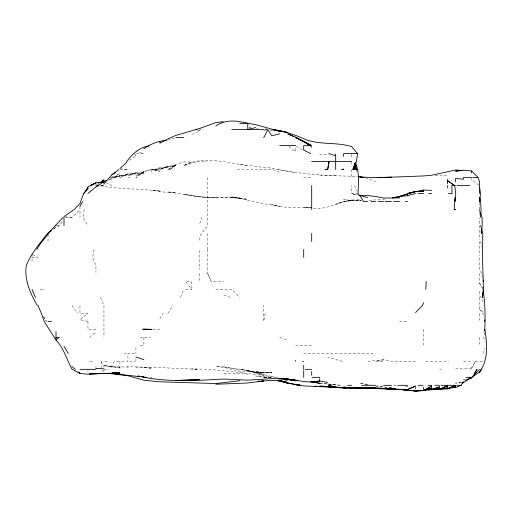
<?xml version="1.0" encoding="UTF-8"?>
<svg xmlns="http://www.w3.org/2000/svg" width="512" height="512" viewBox="0 0 512 512"><rect width="100%" height="100%" fill="white"/><g stroke="black" fill="none" stroke-linecap="round" stroke-linejoin="round"><path stroke-width="0.38" stroke-dasharray="2.56 1.92" d="M484.506 332.288L483.846 337.376L485.184 341.734M84.224 209.53L82.938 217.523L87.962 225.51M265.21 313.402L263.75 321.395L263.75 305.414M94.15 249.485L92.589 257.472L95.955 265.459L95.955 272.499M199.827 223.475L201.536 217.523M483.149 353.357L485.152 348.269M180.461 297.421L183.846 289.434M475.373 361.344L471.501 369.338L471.501 367.936L475.373 361.344L483.757 361.344M53.549 228.979L56.006 227.187L59.942 225.51L62.643 220.186M159.878 318.63L163.027 313.402M167.872 313.402L172.922 305.414M65.594 217.523L71.987 217.523L79.974 209.53M167.872 169.581L170.534 169.581L175.859 164.384L183.846 161.958L191.84 162.029L183.846 165.517L197.754 161.587L207.098 161.587M170.534 169.581L175.859 164.608L167.872 169.536L175.859 165.421L175.859 164.384M89.408 337.376L95.955 332.147M53.549 229.126L56.006 227.187M143.898 171.277L135.91 177.568L143.898 171.866L143.898 171.277L151.891 169.517L159.878 171.162L151.891 169.562L159.878 170.304M96.621 185.12L98.618 183.808M129.248 160.314L135.91 155.968L135.91 153.6M109.978 178.266L111.936 177.235L119.93 176.64L111.936 177.568L111.936 182.285M143.898 171.866L135.91 175.763L143.898 172.544L127.917 174.144L135.91 173.907L127.917 173.907L119.93 177.568L127.917 173.978L119.93 176.051L127.917 174.842L119.93 175.43L113.242 177.568L119.93 175.693L111.936 177.568M183.846 165.517C196 158.899 210.496 159.789 223.802 161.715C239.68 164.563 255.674 166.675 271.744 168.096C299.898 174.573 328.691 175.917 357.459 176.288M191.84 134.483L199.827 130.97L199.827 129.626L203.686 129.626M111.936 177.011L119.93 173.971L114.842 174.445M135.91 172.627L127.917 175.674L135.91 173.267L143.898 173.293L135.91 172.627L135.91 173.318M167.872 140.186L175.13 137.85M143.898 172.064L151.693 169.581L160.826 169.581M108.307 180.038L111.936 178.906L109.76 179.123M155.072 169.581L159.878 168.07L155.341 169.581L159.878 167.603L167.872 167.533L159.878 168.538L167.872 166.65L159.878 169.581L167.872 165.958L175.859 165.805L167.872 166.906L167.872 166.003M464.96 379.552L463.507 379.949L464.96 379.59M415.565 361.344L391.597 361.344L383.61 359.808L375.616 361.344L383.61 361.344M167.872 166.906L175.859 165.421M471.501 367.936L463.507 369.107L455.52 368.134M385.062 199.046L368.352 200.486M383.61 359.808L368.192 361.344M435.181 175.776L447.526 175.034M461.331 382.739L455.52 383.091L461.331 382.765M215.808 197.702L223.802 197.325L239.782 197.907C221.101 196.915 202.182 198.944 183.846 194.086L199.827 197.005L215.808 197.702L199.827 196.781L167.872 191.949L175.859 192.384L167.872 192.659L151.891 190.208L111.936 187.654L103.949 186.419L101.216 185.562L103.949 185.856L99.949 185.888M263.75 130.72L266.15 130.637M270.144 130.496L271.744 130.438M135.91 367.859L159.878 367.616L198.022 369.338L191.84 368.941C221.357 369.024 250.496 374.138 279.731 377.619M223.802 373.229L239.782 373.306L247.77 374.106M351.648 199.904L361.235 200.429L351.648 200.448L343.654 199.757L351.648 200.307L359.635 199.84L343.654 201.542L335.667 204.166L343.654 201.574L351.648 200.339C338.125 202.01 325.907 210.65 311.693 207.91M136.704 153.6L143.898 153.6L136.634 151.744M119.93 169.581L127.917 169.581L121.382 168.794M237.107 169.581L271.744 169.581M278.259 169.581L295.712 172.71M127.917 177.568L130.445 177.568M303.706 177.568L311.693 177.568M100.39 185.562L103.949 185.562L103.949 182.432M358.061 193.549L351.648 193.549L351.648 185.562M56.794 225.51L59.942 225.51M32.032 257.472L37.798 257.472L32.672 254.592M189.331 281.44L185.427 281.44L191.84 289.434L184.518 289.434M207.821 249.485L207.821 265.459L207.027 273.453L207.821 274.048L211.104 281.44L223.802 281.44M40.026 289.434L45.165 289.434M215.808 289.434L231.789 289.434L239.782 297.421M399.59 321.395L407.578 321.395M95.955 329.382L87.968 329.382L87.968 321.702M152.858 329.382L159.878 329.382M140.218 337.376L150.445 337.376M140.173 345.363L143.898 345.363L143.898 337.376M295.712 345.363L311.693 345.363M124.166 353.357L126.042 353.357M134.451 353.357L127.917 353.357L127.917 361.344L119.93 361.344L119.93 369.338M303.706 353.357L375.616 353.357M90.074 361.344L92.326 361.344M100.947 361.344L103.949 365.446L103.949 367.782M104.678 361.344L108.685 361.344M118.944 361.344L114.483 361.344L111.936 365.35L111.936 369.338M129.619 361.344L135.014 361.344M425.786 361.344L448.525 361.344M463.507 361.344L471.501 361.344M103.949 369.338L109.082 369.338M150.291 377.325L151.891 377.325M342.054 387.034L346.054 387.104L343.654 387.046M359.635 200.435L361.235 200.454M346.054 387.021L342.054 386.918M335.667 175.654L319.686 175.117M319.686 154.541L327.674 154.752M256.563 128.602L258.157 128.646M271.744 377.568L265.6 377.325L268.672 377.581M284.525 380.397L287.725 380.525M361.088 387.098L363.27 387.219L361.088 387.04M319.686 383.347L341.165 385.318L319.686 383.194M264.525 129.306L266.854 129.498M391.597 387.776L375.616 386.112M143.898 367.61L151.891 368.301C136.019 365.229 119.731 368.557 103.949 365.613L119.93 367.571L111.936 366.97L103.949 365.446M310.97 207.846L303.706 207.2L311.693 207.603C298.336 207.206 284.704 208.71 271.744 204.582L279.731 206.31L263.75 203.699L231.789 196.883L239.782 198.419L247.77 199.27L231.789 197.293L239.782 198.342L231.789 197.619M399.59 385.779L394.33 385.318L398.835 385.786M327.674 383.962L335.667 384.678M267.386 129.158L264.48 128.883L267.386 129.184M405.395 386.528L407.578 386.778L406.125 386.598M439.539 369.12L441.389 369.338M64.723 216.659L71.987 217.523M271.021 377.754L267.398 377.325L269.568 377.638M286.272 380.166L287.725 380.339M391.597 387.917L376.346 385.888M270.406 129.901L271.744 130.08M265.203 377.325L255.763 375.968L266.656 377.587M223.802 366.931L247.77 370.605L255.763 372.563L247.77 370.842L255.763 371.622L263.75 373.101L255.763 371.917L271.744 372.73L239.782 371.347L223.802 367.424L215.808 366.285L223.802 366.842L238.227 369.338M272.467 130.56L275.373 131.027M367.629 384.608L359.635 383.322L369.824 384.602M239.782 164.48L247.77 165.779M394.502 388.269L395.955 388.518M263.75 377.101L266.547 377.626M249.222 127.27L250.675 127.565L247.77 126.982M358.912 195.174L351.648 193.715L357.459 195.021M87.968 321.395L79.974 319.712L87.968 313.402L79.974 313.402L79.974 305.581M342.419 361.344L327.674 357.19M275.533 377.664L263.75 374.349L247.77 370.701L255.763 372.301L263.75 374.886L247.77 370.477L239.782 369.338C249.152 370.093 257.869 373.306 266.246 377.325M365.402 177.805L375.616 181.51M197.754 130.298L199.827 130.97M223.802 295.002L230.694 297.421M279.731 337.376L287.725 340.269M272.928 169.581L279.731 172.39M105.946 182.624L111.936 185.562M296.378 146.278L303.04 150.432M479.488 297.421L479.488 309.306L483.782 312.493M288.954 146.522L295.712 151.558L295.712 146.573M478.701 185.101L471.501 179.565L471.501 178.234M134.541 154.547L135.91 155.968M101.722 369.837L103.949 372.358L103.949 370.035M479.488 309.306L482.867 313.402L483.853 317.037M71.987 305.414L77.645 313.402M43.43 316.736L46.496 321.395L43.533 316.736M479.488 273.453L479.488 283.085L482.643 288.166M481.325 227.693L480.774 225.51L479.488 223.27L479.488 218.24M479.488 283.085L482.701 288.8M483.066 301.779L481.126 297.421L479.488 295.77L479.488 289.434M354.618 185.562L357.126 191.373M100.493 297.421L103.949 305.414L103.949 337.376M207.821 273.453L211.104 281.44M479.968 211.085L479.488 209.658L479.827 212.013M480.57 241.491L481.862 246.579M356.333 169.581L357.197 173.21M482.598 277.811L481.568 273.453L479.488 269.555L479.488 257.472M480.774 225.51L480.934 227.693M101.178 361.344L101.254 367.738M479.488 202.336L479.488 215.949M479.488 225.51L479.488 239.341M479.488 241.491L479.488 255.584M479.488 313.402L479.488 322.016M479.488 337.376L479.488 345.363M423.558 329.382L423.558 345.363M351.648 154.221L351.648 157.19M351.648 162.368L351.648 163.93M351.648 169.581L351.648 177.568M207.821 177.568L207.821 225.51L201.536 233.504L199.827 236.538L199.827 241.491M207.821 233.504L207.821 249.293M199.827 250.413L199.827 269.517M199.827 273.453L199.827 281.44M191.84 281.44L191.84 289.434M151.891 169.517L151.891 174.144M135.91 347.629L135.91 353.357M135.91 359.066L135.91 361.344M127.917 366.342L127.917 368.064M95.955 183.731L95.955 184.954M95.955 365.997L95.955 367.539M87.968 370.861L87.968 372.467M79.974 206.586L79.974 217.523M48.013 234.298L48.013 241.491M32.032 254.234L32.032 263.194M263.75 372.166L255.763 372.032L271.744 372.832L263.75 372.166M159.878 191.091L151.891 190.259L159.878 191.091"/><path stroke-width="0.77" d="M482.848 292.339L482.49 297.421L483.437 289.434L482.502 257.472L482.784 233.504L481.504 228.416M484.691 330.835C485.382 317.05 485.165 303.104 483.059 289.434L483.437 289.434M425.792 289.434L426.189 281.44M455.091 197.542L454.144 209.53M480.608 217.523L481.062 209.53L480.64 201.542L479.821 197.76M455.52 197.658L454.893 201.542L455.77 193.549L454.682 185.562L447.526 180.589L454.477 185.562M355.251 163.04L354.842 169.581L355.334 163.04L352.794 169.581L356.454 161.587L357.587 153.6L351.648 146.618C336.109 141.664 318.925 145.459 303.706 138.714C293.683 134.323 283.322 130.752 272.416 129.402L279.731 131.27L273.76 129.626M327.674 169.581L329.082 161.587L327.674 169.581L324.966 169.581L327.674 169.453M392.326 197.894L399.59 196.518L407.578 195.731L407.968 193.549L415.565 191.462L423.558 191.232L423.558 190.08L431.546 190.406M354.912 163.77L353.402 169.581L355.738 162.317M87.968 187.322L87.968 188.525L83.533 193.549L79.974 203.635L74.15 209.53L63.994 216.576M423.558 302.592L422.515 305.414L415.565 312.602M263.75 137.619L267.885 129.626L271.744 135.789L279.731 133.779M79.974 206.362L82.746 201.542M84.474 192.883L87.968 186.874L90.061 185.562L95.955 182.931L90.842 185.562L95.955 182.765L103.949 182.202M36.723 249.485L40.026 244.224L48.499 233.504M474.394 373.331L476.992 369.338L472.55 377.325L471.949 377.325M451.526 387.693L455.52 387.661L461.158 385.318L463.507 381.792L461.869 383.11M479.488 372.154L481.446 369.338L479.488 372.154L462.259 383.379M126.637 161.587C132.09 154.234 139.437 147.066 148.954 146.029M86.022 191.04L87.968 188.525M103.949 183.859L111.936 174.72L118.842 169.581M47.539 233.504C39.68 243.571 31.104 253.523 26.298 265.459C24.102 279.552 30.227 293.498 37.267 305.414M479.488 372.032C488.646 360.109 487.034 343.418 484.883 329.382M48.013 233.504L63.014 217.523M472.896 376.198L479.488 369.446M119.93 168.614L126.912 162.131M87.968 193.37L95.955 186.893L106.49 180.166M100.237 182.63L103.949 179.699L103.949 180.301L100.858 182.496M48.013 233.018L51.699 230.323M100.614 182.496L103.949 180.301M111.936 174.72L115.264 172.576M143.898 148.787C150.438 143.91 158.298 141.05 166.419 140.39M424.282 390.304L431.546 389.574L431.546 386.144L423.558 390.65L415.565 390.963L399.59 389.363L407.578 389.6L415.565 386.061L407.578 389.498L400.384 389.382L407.578 389.6L391.597 389.037L396.39 389.235M431.546 386.144L423.558 390.605L431.546 388.326L424.282 390.189M215.808 126.074C222.739 120.941 231.43 120.307 239.674 121.638L255.763 124.742L273.702 129.626M465.504 380.294L468.173 378.976M469.504 378.317L471.501 377.325L465.882 377.325M432.346 389.363L439.539 389.389L447.526 385.658L447.526 388.915L439.539 389.114L440.992 388.902M432.275 389.21L439.539 386.893L439.539 389.389L447.526 385.658M447.526 388.915L455.52 385.318L447.872 385.318M467.866 379.373L471.501 377.773L469.318 378.368M455.52 385.318L447.526 388.685L455.52 386.157L455.52 387.661M439.539 386.893L431.546 389.798L428.352 389.843M407.578 193.843L399.59 196.454L393.05 197.952M407.578 193.933L399.59 196.454L399.59 197.882L383.61 198.048L375.616 196.474L367.629 195.565L359.635 195.507L358.061 193.549C358.349 183.411 359.725 172.563 355.565 163.04M408.678 193.549L415.565 191.462L407.578 193.549L414.842 191.974M159.878 141.325L159.878 143.251L167.872 138.893L175.859 135.437L199.827 128.41L215.808 122.65L223.29 121.638M98.138 183.13L103.949 181.523M407.578 195.731L415.565 193.549M449.709 387.686L455.52 386.157M341.427 169.581L343.654 169.011M469.318 378.522L471.501 377.984M255.763 127.597L247.77 129.434L247.77 123.309L239.782 123.411M423.558 190.08L415.565 191.731L423.558 191.232M439.539 389.357L447.526 387.962L442.445 388.698M239.782 380.723L215.808 383.539L159.878 381.798L143.898 380.218L127.917 375.744L109.76 373.555M416.294 191.706L417.747 191.482M419.2 191.258L420.653 191.034M439.539 388.256L431.546 389.44L428.352 389.376L439.539 388.973L432.346 389.318M448.979 388.102L455.52 387.386L451.526 387.552M459.149 170.854L455.52 171.136L463.507 170.176L471.501 170.925L478.163 177.568L479.488 181.766L479.488 185.562M460.602 170.746L462.784 170.579M259.392 381.21L257.939 381.318L260.122 381.178M423.558 390.426L415.565 390.995L399.59 389.389L415.565 390.995L423.558 390.426L423.558 387.277M346.56 387.533L349.466 387.347M346.56 387.61L351.648 387.622L343.654 388.032L328.403 386.797M99.59 373.498L95.955 373.702L119.93 372.979L111.936 373.056L119.93 373.222L112.736 372.979M103.149 373.498L89.562 373.85L95.955 373.747L87.968 374.259L79.974 373.491L78.272 372.102M186.246 380.16C172.39 380.87 158.394 380.019 144.774 377.325M187.846 380.083L199.827 379.584L175.859 380.467L199.827 380.326L223.802 379.059L247.77 380.173L271.744 378.611L287.725 378.97L303.706 381.542L311.693 382.054L319.686 381.024L327.674 382.413M428.352 389.715L431.546 389.574M215.808 384.256L247.77 382.989L263.75 380.87L261.574 381.037L271.744 380.397L279.731 380.928L295.712 384.666L303.706 385.907L341.478 387.654L327.674 386.81M314.893 386.214L316.486 386.15M374.163 387.821L375.616 387.904C359.962 386.848 343.718 390.202 328.544 385.318L335.667 387.021L319.686 386.125L332.467 386.598M102.349 373.51L95.955 373.715L111.936 373.485L143.898 377.152M346.854 387.507L354.842 387.328M367.629 388.691L357.459 387.827L367.629 388.691L375.616 388.518L346.854 387.565M346.054 387.84L343.654 387.885L346.854 387.834M348.448 387.795L377.216 388.621M348.448 387.814L351.648 387.763M95.955 185.926L98.355 185.907M195.68 129.626L197.062 129.626M231.789 129.626L247.437 129.626M247.77 129.626L263.75 129.626M175.859 137.619L183.846 137.619M279.731 145.606L295.712 145.606M357.587 153.6L343.654 153.6L343.654 156.41M311.693 161.587L351.648 161.587M343.142 169.581L343.654 169.581M355.539 165.222L356.134 169.581L357.933 169.581M471.501 177.568L463.507 177.568L463.507 179.2L455.52 178.47L455.52 181.939M472.582 177.568L477.747 177.568M455.52 185.562L451.827 185.562L452.07 193.549L448.41 193.549M456.992 185.562L469.658 185.562M83.533 193.549L84.083 193.549M418.093 193.549L423.558 193.549M428.755 193.549L431.546 193.549M367.629 201.542L363.597 201.542L359.635 195.322L367.629 197.638M371.142 201.542L375.616 201.542M378.221 201.542L383.61 201.542M385.075 201.542L391.597 201.542M393.51 201.542L399.59 201.542M405.293 201.542L407.578 201.542M55.462 225.51L56.006 225.51M48.013 321.395L51.533 321.395M56.006 337.376L59.238 337.376L56.006 340.045C63.974 348.269 66.554 359.424 71.987 369.114L79.974 373.491M302.726 361.344L303.706 361.344M79.974 369.338L87.546 369.338M87.968 369.338L95.955 369.338L95.955 368.442L103.949 368.794M305.203 369.338L311.693 369.338M143.898 377.325L146.298 377.325M312.154 377.325L319.686 377.325M347.622 385.318L351.648 385.318M361.722 385.318L375.616 385.318M383.61 385.318L391.597 385.318M399.59 385.318L407.578 385.318M418.406 385.318L423.085 385.318M427.936 385.318L431.546 385.318M434.874 385.318L439.539 385.318M441.056 385.318L447.526 385.318M456.525 385.318L461.158 385.318M370.022 388.339L367.629 388.326L375.616 388.486L359.635 387.987L407.578 389.798L400.314 389.357M371.622 388.352L377.216 388.422M391.597 389.158L396.39 389.254L391.597 389.114L395.59 389.235M385.786 388.864L391.597 389.197L387.238 388.877M341.478 387.59L332.032 386.778M462.784 170.477L455.52 169.997L431.546 175.264L423.558 175.955L383.61 177.472L377.99 177.568L391.597 177.222L375.616 177.53L359.635 177.069L363.226 177.427M300.07 385.011L287.725 383.258L277.555 380.582M295.712 380.442L284.09 378.618L295.712 380.442L286.272 379.098M358.182 176.352L363.942 177.414M297.894 380.442L287.725 379.251L295.712 380.819L287.725 379.2M278.278 378.598L295.712 380.493L290.63 379.699M277.555 130.675L279.008 130.822M323.315 386.272L327.674 386.72M368.352 387.827L375.616 388.627L369.082 387.859M284.819 378.618L287.725 378.944M310.24 381.683L319.686 383.238L311.693 381.926L319.686 381.024L319.686 378.534M282.637 378.592L284.09 378.797M274.47 129.971L287.725 132.525L279.731 130.899M287.725 379.245L289.178 379.469M279.731 380.608L287.725 382.547L279.731 380.602L287.725 383.098L279.731 380.608L281.184 380.896M285.542 379.078L287.725 379.584L285.542 379.053M328.71 153.6L335.667 155.68M135.91 356.998L143.898 359.686M293.536 136.48L287.725 133.869L296.813 137.619L310.048 145.606L303.706 141.21L295.712 137.619L311.693 145.606L298.086 138.739M310.637 153.6L303.706 150.138L303.706 145.606L309.978 145.606L311.693 147.034M78.272 372.006L79.974 373.338M71.987 366.605L75.309 369.338M63.994 346.272L68.23 353.357M37.971 305.414L41.414 313.402L44.154 321.395L56.006 340.045L56.006 331.584M32.032 289.434L35.437 297.421M480.442 212.512L482.099 217.523L482.182 225.51L481.35 233.504L481.197 231.322M484.634 319.942L485.03 321.395M483.11 279.987L483.45 281.44M355.488 163.04L356.134 169.581M479.488 193.549L479.488 186.048L480.499 193.549L479.667 201.542L479.539 197.76L479.488 199.27M471.501 170.925L471.501 172.922M447.526 179.482L447.526 183.725M447.526 185.562L447.526 187.834M415.565 387.546L415.565 388.749M335.667 154.035L335.667 169.581M311.693 185.562L311.693 209.53M311.693 233.504L311.693 241.491M311.693 371.418L311.693 375.219M303.706 249.485L303.706 257.472M303.706 365.254L303.706 369.338M303.706 370.573L303.706 377.325M295.712 360.371L295.712 361.344M63.994 217.523L63.994 225.51M355.2 163.04L354.106 169.581L355.232 163.04M143.898 329.043L142.733 329.382L151.891 329.382L143.898 329.043M455.52 209.53L454.822 209.53L455.52 209.53M383.61 388.346L375.616 388.083L391.597 388.781L383.61 388.346M407.578 389.798L399.59 389.472L407.578 389.818M375.616 388.032L372.71 387.821L375.616 388.032M355.277 387.661L351.648 387.386L355.277 387.661M335.667 387.008L327.674 386.31L335.667 387.021M299.878 385.222L295.712 384.666L299.878 385.216M139.539 376.275L138.086 376.077L139.539 376.275M143.898 376.87L141.722 376.576L143.898 376.877M335.667 387.398L332.032 386.854L335.667 387.398"/></g></svg>
